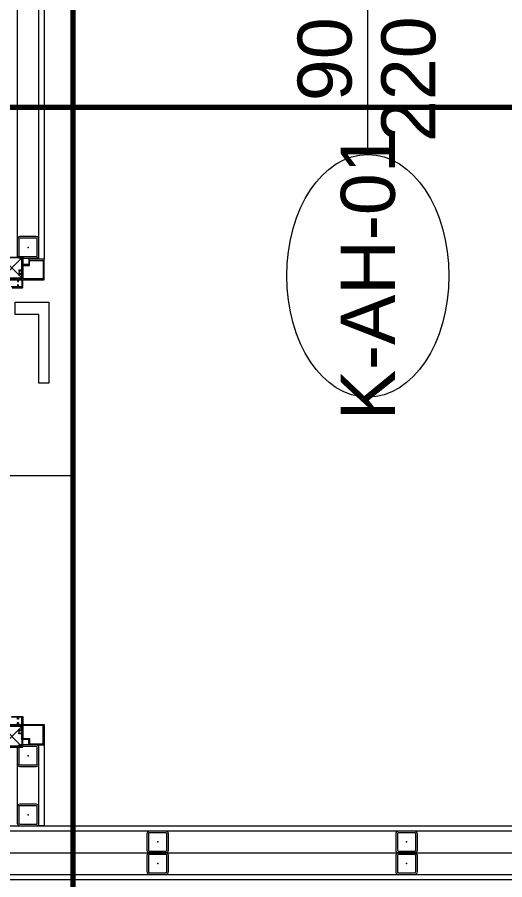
# Model space of a CAD drawing. Extents: x -1286 to 34975, y -230 to 6637.
# Drawn here: x 3040.8 to 3131.1, y 3112.5 to 3272.3 of the extents above; entities that cross this region are included whole.
import ezdxf
from ezdxf.enums import TextEntityAlignment as Align

# ---------------------------------------------------------------- set-up
doc = ezdxf.new("R2010")
doc.units = 0
doc.header["$LTSCALE"] = 20
doc.linetypes.add('HIDDEN2', pattern=[4.7625, 3.175, -1.5875])
doc.layers.get('0').update_dxf_attribs({"color": 9, "lineweight": 9})
for name, color, linetype, lineweight in [('06D', 9, 'Continuous', 9), ('10', 9, 'Continuous', 9), ('11', 9, 'Continuous', 9), ('21', 9, 'Continuous', 9), ('22', 8, 'Continuous', 9), ('33', 9, 'BATTING', 9)]:
    doc.layers.add(name, color=color, linetype=linetype, lineweight=lineweight)
doc.styles.add('Arial', font='arial.ttf', dxfattribs={"height": 2.5})
doc.linetypes.add('BATTING', pattern='A,0.0001,-0.1,[134,ltypeshp.shx,S=0.1,R=0,X=-0.1,Y=0],-0.2,[134,ltypeshp.shx,S=0.1,R=180,X=0.1,Y=0],-0.1', length=0.4001)

# ---------------------------------------------------------------- blocks, each defined once
blk = doc.blocks.new('0_doorno')
blk.add_lwpolyline([(4.5, 0), (12.5, 0)])
blk.add_ellipse((0, 0), major_axis=(-4.5, 0), ratio=0.666667)
at = {"style": 'Arial'}
blk.add_attdef('YUKSEKLIK', text='', height=2, dxfattribs=at).set_placement((5, 5.9), align=Align.TOP_LEFT)
blk.add_attdef('KAPINO', text='', height=1.4, dxfattribs=at).set_placement((-0.019, -0.035), align=Align.MIDDLE)
blk.add_attdef('GENISLIK', text='', height=2, dxfattribs=at).set_placement((5, -1.895), align=Align.BOTTOM_LEFT)
blk = doc.blocks.new('Prf-40x40')
for points in [[(1.5, -2), (-1.5, -2, -0.414214), (-2, -1.5), (-2, 1.5, -0.414214), (-1.5, 2), (1.5, 2, -0.414214), (2, 1.5), (2, -1.5, -0.414214)], [(1.5, -1.7), (-1.5, -1.7, -0.414214), (-1.7, -1.5), (-1.7, 1.5, -0.414214), (-1.5, 1.7), (1.5, 1.7, -0.414214), (1.7, 1.5), (1.7, -1.5, -0.414214)]]:
    blk.add_lwpolyline(points, format="xyb", close=True)
blk.add_point((0, 0))
blk = doc.blocks.new('p-korkasa_40x40')
at = {"layer": '10'}
for points in [[(-2, -2), (-2, -2, 4.557572), (-2, -2), (2, -2, 6.895317), (2, -2), (2, -2), (2, 2), (-2, 2), (-2, -2)], [(-1.85, -1.85), (-1.85, 1.85), (1.85, 1.85), (1.85, -1.85), (-1.85, -1.85, -4.556435), (-1.85, -1.85)]]:
    blk.add_lwpolyline(points, format="xyb", close=True, dxfattribs=at)
for points in [[(2, -2), (-2, 2)], [(2, 2), (-2, -1.97)]]:
    blk.add_lwpolyline(points, dxfattribs=at)
blk = doc.blocks.new('P-AH-01-10')
at = {"layer": '06D'}
blk.add_lwpolyline([(-4.42, -90.92), (1.83, -90.92), (1.83, -75.92), (-0.05, -75.92), (-0.05, -88.67), (-0.05, -88.67), (-4.42, -88.67), (-4.42, -90.92)], dxfattribs=at)
at = {"layer": '10'}
for points in [[(-9.87, -12.7), (-4, -12.7), (-4, -13.03, 0.414214), (-3.98, -13.05), (-3.85, -13.05, 0.414214), (-3.82, -13.03), (-3.82, -12.7), (-3.16, -12.7), (-3.16, -14.02), (-3.82, -14.02), (-3.82, -13.7, 0.414214), (-3.85, -13.67), (-3.98, -13.67, 0.414214), (-4, -13.7), (-4, -14.02), (-5.14, -14.02)], [(-4.99, -14.2), (-3.13, -14.2, 0.414214), (-2.98, -14.05), (-2.98, -12.7), (0.83, -12.7, 0.414214), (0.98, -12.55), (0.98, -8.93, 0.414214), (0.95, -8.9), (-1.88, -8.9, 0.414214), (-1.9, -8.93), (-1.9, -9.9), (-3.14, -9.9, 0.414214), (-3.16, -9.93), (-3.16, -10.95), (-3.72, -10.95), (-3.72, -11.18), (-3.61, -11.18), (-3.65, -11.14, -0.091673), (-3.57, -11.07), (-3.54, -11.1, -0.288261), (-3.3, -11.1), (-3.26, -11.07, -0.091673), (-3.19, -11.14), (-3.23, -11.18, -0.288261), (-3.23, -11.42), (-3.19, -11.45, -0.091673), (-3.26, -11.52), (-3.3, -11.49, -0.288261), (-3.54, -11.49), (-3.57, -11.52, -0.091673), (-3.65, -11.45), (-3.61, -11.42), (-3.72, -11.42), (-3.72, -11.82, 0.414214), (-3.69, -11.85), (-3.54, -11.85, 0.414214), (-3.52, -11.82), (-3.52, -11.65), (-3.16, -11.65), (-3.16, -12.35, -0.414214), (-3.31, -12.5), (-6.69, -12.5, -0.414214)], [(-9.87, -95.1), (-4, -95.1), (-4, -94.78, -0.414214), (-3.98, -94.75), (-3.85, -94.75, -0.414214), (-3.82, -94.78), (-3.82, -95.1), (-3.16, -95.1), (-3.16, -93.78), (-3.82, -93.78), (-3.82, -94.11, -0.414214), (-3.85, -94.13), (-3.98, -94.13, -0.414214), (-4, -94.11), (-4, -93.78), (-5.14, -93.78)], [(-4.99, -93.6), (-3.13, -93.6, -0.414214), (-2.98, -93.75), (-2.98, -95.1), (0.83, -95.1, -0.414214), (0.98, -95.25), (0.98, -98.88, -0.414214), (0.95, -98.9), (-1.88, -98.9, -0.414214), (-1.9, -98.88), (-1.9, -97.9), (-3.14, -97.9, -0.414214), (-3.16, -97.88), (-3.16, -96.85), (-3.72, -96.85), (-3.72, -96.62), (-3.61, -96.62), (-3.65, -96.66, 0.091673), (-3.57, -96.73), (-3.54, -96.7, 0.288261), (-3.3, -96.7), (-3.26, -96.73, 0.091673), (-3.19, -96.66), (-3.23, -96.62, 0.288261), (-3.23, -96.38), (-3.19, -96.35, 0.091673), (-3.26, -96.28), (-3.3, -96.31, 0.288261), (-3.54, -96.31), (-3.57, -96.28, 0.091673), (-3.65, -96.35), (-3.61, -96.38), (-3.72, -96.38), (-3.72, -95.98, -0.414214), (-3.69, -95.95), (-3.54, -95.95, -0.414214), (-3.52, -95.98), (-3.52, -96.15), (-3.16, -96.15), (-3.16, -95.45, 0.414214), (-3.31, -95.3), (-6.69, -95.3, 0.414214)]]:
    blk.add_lwpolyline(points, format="xyb", dxfattribs=at)
for points in [[(0.78, -9.1), (0.78, -12.5), (-3, -12.5), (-3, -10.08), (-1.74, -10.08), (-1.74, -9.1)], [(0.78, -98.7), (0.78, -95.3), (-3, -95.3), (-3, -97.72), (-1.74, -97.72), (-1.74, -98.7)]]:
    blk.add_lwpolyline(points, close=True, dxfattribs=at)
at = {"layer": '10', "extrusion": (0, 0, -1), "zscale": -1, "rotation": 270}
blk.add_blockref('p-korkasa_40x40', (5, -10.5), dxfattribs=at)
at = {"layer": '10', "rotation": 90}
blk.add_blockref('p-korkasa_40x40', (-5, -97.3), dxfattribs=at)

msp = doc.modelspace()

# ---------------------------------------------------------------- linework, layer by layer
at = {"layer": '06D'}
for points in [[(3040.84, 3455.5), (3040.84, 3228)], [(3040.84, 3135.48), (3040.84, 3124.5)], [(2880.84, 3117.5), (3447.84, 3117.5)]]:
    msp.add_lwpolyline(points, dxfattribs=at)
at = {"layer": '11'}
for points in [[(3045.84, 3227.5), (3044.84, 3227.5), (3044.84, 3457.5), (3045.84, 3457.5)], [(3045.84, 3122.5), (3044.84, 3122.5), (3044.84, 3137.48), (3045.84, 3137.48)], [(2880.84, 3121.5), (2880.84, 3122.5), (3452.84, 3122.5), (3452.84, 3121.5)], [(2880.84, 3112.5), (2880.84, 3113.5), (3452.84, 3113.5), (3452.84, 3112.5)]]:
    msp.add_lwpolyline(points, close=True, dxfattribs=at)
at = {"layer": '21', "linetype": 'HIDDEN2', "ltscale": 0.1, "const_width": 1}
for points in [[(2777.23, 3478.52), (3051.17, 3478.52), (3051.17, 3104.49), (2777.23, 3104.49)], [(3030.98, 3255.65), (3231.84, 3255.65), (3231.84, 3467.5), (3030.98, 3467.5)]]:
    msp.add_lwpolyline(points, close=True, dxfattribs=at)
at = {"layer": '33', "ltscale": 0.3}
msp.add_lwpolyline([(2880.94, 3117.5), (3447.84, 3117.5)], dxfattribs=at)

# ---------------------------------------------------------------- block references
at = {"layer": '10', "xscale": -1}
for name, p, rotation in [('Prf-40x40', (3042.84, 3229.68), 270), ('P-AH-01-10', (3044.86, 3128.58), 180), ('Prf-40x40', (3042.84, 3135.48), 270), ('Prf-40x40', (3042.84, 3124.5), 270)]:
    msp.add_blockref(name, p, dxfattribs=dict(at, rotation=rotation))
for p in [(3066.84, 3119.5), (3112.91, 3119.5), (3066.84, 3115.5), (3112.91, 3115.5)]:
    msp.add_blockref('Prf-40x40', p, dxfattribs=at)
at = {"layer": '22'}
ref = msp.add_blockref('0_doorno', (3105.74, 3224.41), dxfattribs=dict(at, xscale=5, yscale=5, zscale=5, rotation=90))
ref.add_attrib('KAPINO', 'K-AH-01', dxfattribs={"layer": '0', "height": 10, "rotation": 90, "style": 'Arial'}).set_placement((3105.74, 3224.41), align=Align.MIDDLE)
ref.add_attrib('GENISLIK', '90', dxfattribs={"layer": '0', "height": 10, "rotation": 90, "style": 'Arial'}).set_placement((3105.74, 3256.78), align=Align.BOTTOM_LEFT)
ref.add_attrib('YUKSEKLIK', '220', dxfattribs={"layer": '0', "height": 10, "rotation": 90, "style": 'Arial'}).set_placement((3108.24, 3249.18), align=Align.TOP_LEFT)
ref = msp.add_blockref('0_doorno', (2988.3, 3187.41), dxfattribs=dict(at, xscale=5, yscale=5, zscale=5))
ref.add_attrib('KAPINO', 'K-AH-01', dxfattribs={"layer": '0', "height": 10, "style": 'Arial'}).set_placement((2988.3, 3187.41), align=Align.MIDDLE)
ref.add_attrib('GENISLIK', '90', dxfattribs={"layer": '0', "height": 10, "style": 'Arial'}).set_placement((3011.96, 3187.41), align=Align.BOTTOM_LEFT)
ref.add_attrib('YUKSEKLIK', '220', dxfattribs={"layer": '0', "height": 10, "style": 'Arial'}).set_placement((3013.07, 3184.91), align=Align.TOP_LEFT)

doc.saveas('drawing.dxf')
